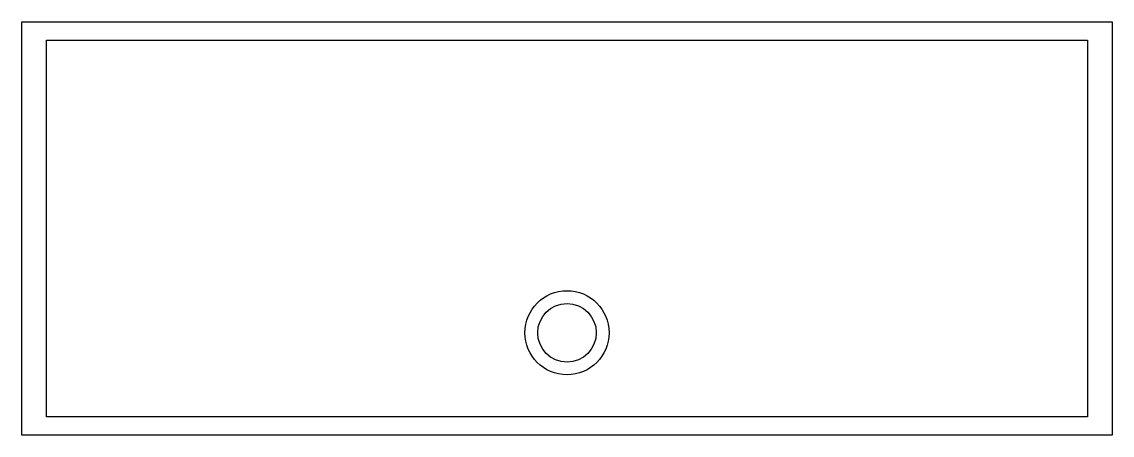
# Model space of a CAD drawing. Extents: x -29.8 to 29.8, y -11.3 to 11.3.
import ezdxf

# ---------------------------------------------------------------- set-up
doc = ezdxf.new("R2010")
doc.units = 0
doc.layers.get('0').update_dxf_attribs({"linetype": 'continuous'})

# ---------------------------------------------------------------- blocks, each defined once
blk = doc.blocks.new('SKETCH')
at = {"color": 7}
for points in [[(-29.8, 11.3), (29.8, 11.3), (29.8, -11.3), (-29.8, -11.3)], [(-28.45, 10.3), (28.45, 10.3), (28.45, -10.3), (-28.45, -10.3)]]:
    blk.add_lwpolyline(points, close=True, dxfattribs=at)
for radius in [2.3, 1.6]:
    blk.add_circle((0, -5.7), radius, dxfattribs=at)

msp = doc.modelspace()

# ---------------------------------------------------------------- block references
at = {"color": 7}
msp.add_blockref('SKETCH', (0, 0), dxfattribs=at)

doc.saveas('drawing.dxf')
